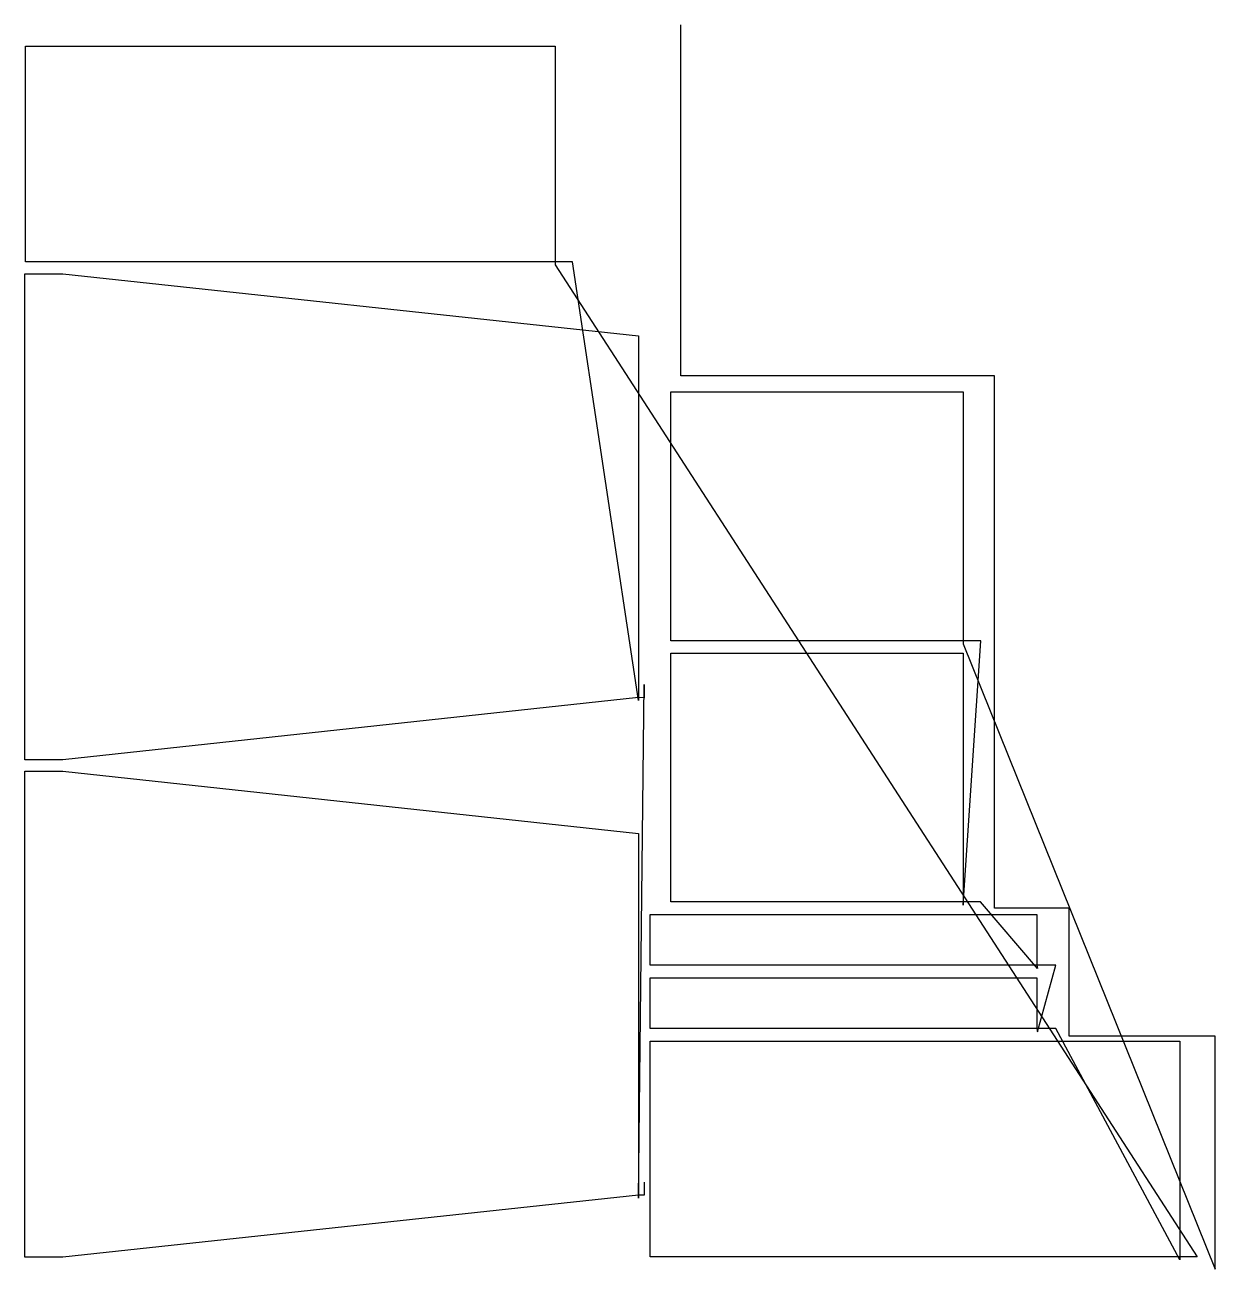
# Model space of a CAD drawing. Header units: metres. Extents: x 19 to 1933, y 0 to 2000.
import ezdxf

# ---------------------------------------------------------------- set-up
doc = ezdxf.new("R2010")
doc.units = ezdxf.units.M

msp = doc.modelspace()

# ---------------------------------------------------------------- linework, layer by layer
at = {"layer": 'TOOL_0'}
for p, q in [((1073.643, 1999.001), (1073.643, 2000.001)), ((1073.643, 1435.716), (1073.643, 1999.001)), ((20, 1619.227), (20, 1965.727)), ((20, 1965.727), (871.5, 1965.727)), ((871.5, 1965.727), (871.5, 1619.227)), ((19, 818.568), (19, 1600.068)), ((19, 1600.068), (79.79, 1600.068)), ((871.5, 1619.227), (20, 1619.227)), ((79.79, 1600.068), (1005.5, 1499.991)), ((899.5, 1619.227), (871.5, 1619.227)), ((871.5, 1619.227), (871.5, 1614.227)), ((871.5, 1614.227), (1904.113, 20)), ((1005.5, 913.758), (899.5, 1619.227)), ((1005.5, 1499.991), (1005.5, 918.644)), ((1578.376, 1435.716), (1073.643, 1435.716)), ((1578.376, 580.302), (1578.376, 1435.716)), ((1057.97, 1010.149), (1057.97, 1410.149)), ((1057.97, 1410.149), (1527.97, 1410.149)), ((1527.97, 1410.149), (1527.97, 1010.149)), ((1527.97, 1010.149), (1057.97, 1010.149)), ((1527.694, 585.13), (1555.97, 1010.149)), ((1555.97, 1010.149), (1527.97, 1010.149)), ((1527.97, 1010.149), (1527.97, 1005.149)), ((1527.97, 1005.149), (1932.944, 0.001)), ((1057.694, 590.13), (1057.694, 990.13)), ((1057.694, 990.13), (1527.694, 990.13)), ((1527.694, 990.13), (1527.694, 590.13)), ((1005.5, 114.191), (1015.081, 939.502)), ((1015.081, 939.502), (1015.081, 918.175)), ((1005.5, 918.645), (79.79, 818.568)), ((1015.081, 918.175), (1005.5, 918.645)), ((1005.5, 918.644), (1005.5, 913.758)), ((79.79, 818.568), (19, 818.568)), ((19, 19.001), (19, 800.501)), ((19, 800.501), (79.79, 800.501)), ((79.79, 800.501), (1005.5, 700.424)), ((1005.5, 700.424), (1005.5, 119.077)), ((1527.694, 590.13), (1057.694, 590.13)), ((1555.694, 590.13), (1527.694, 590.13)), ((1527.694, 590.13), (1527.694, 585.13)), ((1647.252, 483.312), (1555.694, 590.13)), ((1698.149, 580.302), (1578.376, 580.302)), ((1698.149, 374.277), (1698.149, 580.302)), ((1024.669, 488.354), (1024.669, 569.854)), ((1024.669, 569.854), (1646.169, 569.854)), ((1646.169, 569.854), (1646.169, 488.354)), ((1646.169, 488.354), (1024.669, 488.354)), ((1676.589, 488.354), (1646.169, 488.354)), ((1646.169, 488.354), (1647.252, 483.312)), ((1647.251, 381.555), (1676.589, 488.354)), ((1024.668, 386.597), (1024.668, 468.097)), ((1024.668, 468.097), (1646.168, 468.097)), ((1646.168, 468.097), (1646.168, 386.597)), ((1646.168, 386.597), (1024.668, 386.597)), ((1676.588, 386.597), (1646.168, 386.597)), ((1646.168, 386.597), (1647.251, 381.555)), ((1876.113, 15), (1676.588, 386.597)), ((1024.613, 20), (1024.613, 366.5)), ((1024.613, 366.5), (1876.113, 366.5)), ((1932.944, 374.277), (1698.149, 374.277)), ((1876.113, 366.5), (1876.113, 20)), ((1932.944, 1.001), (1932.944, 374.277)), ((1015.081, 139.935), (1015.081, 118.608)), ((1005.5, 119.078), (79.79, 19.001)), ((1015.081, 118.608), (1005.5, 119.078)), ((1005.5, 119.077), (1005.5, 114.191)), ((1876.113, 20), (1024.613, 20)), ((1904.113, 20), (1876.113, 20)), ((1876.113, 20), (1876.113, 15)), ((79.79, 19.001), (19, 19.001)), ((1932.944, 0.001), (1932.944, 1.001)), ((1932.944, 1.001), (1932.944, 0.001)), ((1932.944, 0.001), (1932.944, 1.001))]:
    msp.add_line(p, q, dxfattribs=at)

doc.saveas('drawing.dxf')
